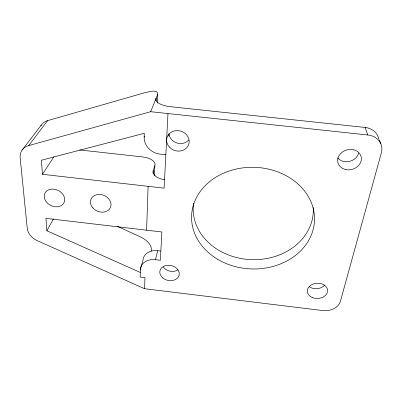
<?xml version="1.0" encoding="UTF-8"?>
<svg xmlns="http://www.w3.org/2000/svg" width="402" height="402" viewBox="0 0 402 402"><rect width="100%" height="100%" fill="white"/><g stroke="black" fill="none" stroke-linecap="round" stroke-linejoin="round"><path stroke-width="0.6" d="M160.755 251.054L157.74 250.697A14.427 11.246 13.3 0 0 142.946 260.441L140.388 269.511L140.172 277.063L144.976 277.651L144.594 288.726L322.685 310.56A15.145 11.241 -2.7 0 0 340.388 301.42L381.403 152.69A18.326 15.371 -17.2 0 0 367.79 134.982L365.122 127.459L170.312 106.686A16.673 6.543 3.7 0 1 156.071 98.405L155.971 100.907M165.84 154.77L160.308 154.157A17.1 15.155 20.3 0 1 144.157 137.258L144.273 133.303L41.366 160.237L42.471 174.312L164.117 188.146L167.971 113.555M146.599 230.19L148.107 186.322M153.122 173.709L153.242 170.614L154.855 165.684A15.266 7.417 1.8 0 0 142.469 156.926L79.696 149.946M154.448 175.644L154.855 165.684M157.403 102.917L157.76 94.254C157.7 88.445 147.519 92.445 144.223 92.862L47.622 120.635A15.457 12.723 33.1 0 0 40.853 125.811M168.739 136.092L168.87 133.625M151.383 251.049C152.283 244.315 145.665 239.411 140.288 236.798L117.54 226.406M140.388 269.511A14.738 11.362 13.3 0 1 155.468 259.687L157.74 250.697M144.157 137.258L144.599 136.142M144.594 288.726L37.331 240.692A15.376 11.638 24.8 0 1 27.261 228.452L20.16 157.855A16.814 13.402 31.3 0 1 28.728 145.579L150.665 111.701L157.76 94.254M140.303 272.445L46.908 230.783L53.446 218.844M42.471 174.312L54.029 156.594M28.728 145.579L47.622 120.635M22.045 150.162L41.371 124.992M150.665 111.701L367.79 134.982M155.468 259.687L160.393 260.28L161.855 231.984L45.934 218.361L46.908 230.783M379.347 139.906L380.855 143.805M313.238 207.467A60.094 50.139 1.8 0 1 251.356 259.637A60.094 50.139 1.8 0 1 193.553 203.191M324.655 285.098A9.939 7.558 -2.6 0 1 309.455 286.832M358.669 153.046A11.693 9.909 -15.5 0 1 349.474 161.398A11.693 9.909 -15.5 0 1 337.715 157.941M365.122 127.459A17.874 15.1 -18 0 1 378.744 139.047M177.83 269.973A9.623 7.517 11.8 0 1 163.272 267.018M188.739 140.042A11.115 9.99 17 0 1 177.146 143.072A11.115 9.99 17 0 1 169.021 134.233M164.508 179.784A15.487 7.708 3.3 0 1 153.242 170.614M217.593 259.26A61.491 50.828 2.1 0 0 314.269 223.457A61.491 50.828 2.1 0 0 227.271 171.684A61.491 50.828 2.1 0 0 217.593 259.26M312.299 297.535A10.161 7.633 -2.4 0 0 327.605 290.741A10.161 7.633 -2.4 0 0 312.449 284.304A10.161 7.633 -2.4 0 0 312.299 297.535M169.267 146.956A11.392 10.156 16.8 0 0 188.523 144.936A11.392 10.156 16.8 0 0 175.905 130.65A11.392 10.156 16.8 0 0 169.267 146.956M345.268 169.458A11.985 10.085 -14.8 0 0 361.247 157.182A11.985 10.085 -14.8 0 0 342.052 152.273A11.985 10.085 -14.8 0 0 345.268 169.458M92.671 207.764A10.588 8.548 22.2 0 0 110.339 207.728A10.588 8.548 22.2 0 0 99.163 194.447A10.588 8.548 22.2 0 0 92.671 207.764M46.124 201.643A10.668 8.382 26.4 0 0 63.802 203.126A10.668 8.382 26.4 0 0 53.496 189.126A10.668 8.382 26.4 0 0 46.124 201.643M162.785 277.938A9.834 7.593 11.8 0 0 179.001 275.576A9.834 7.593 11.8 0 0 166.82 265.385A9.834 7.593 11.8 0 0 162.785 277.938"/></g></svg>
